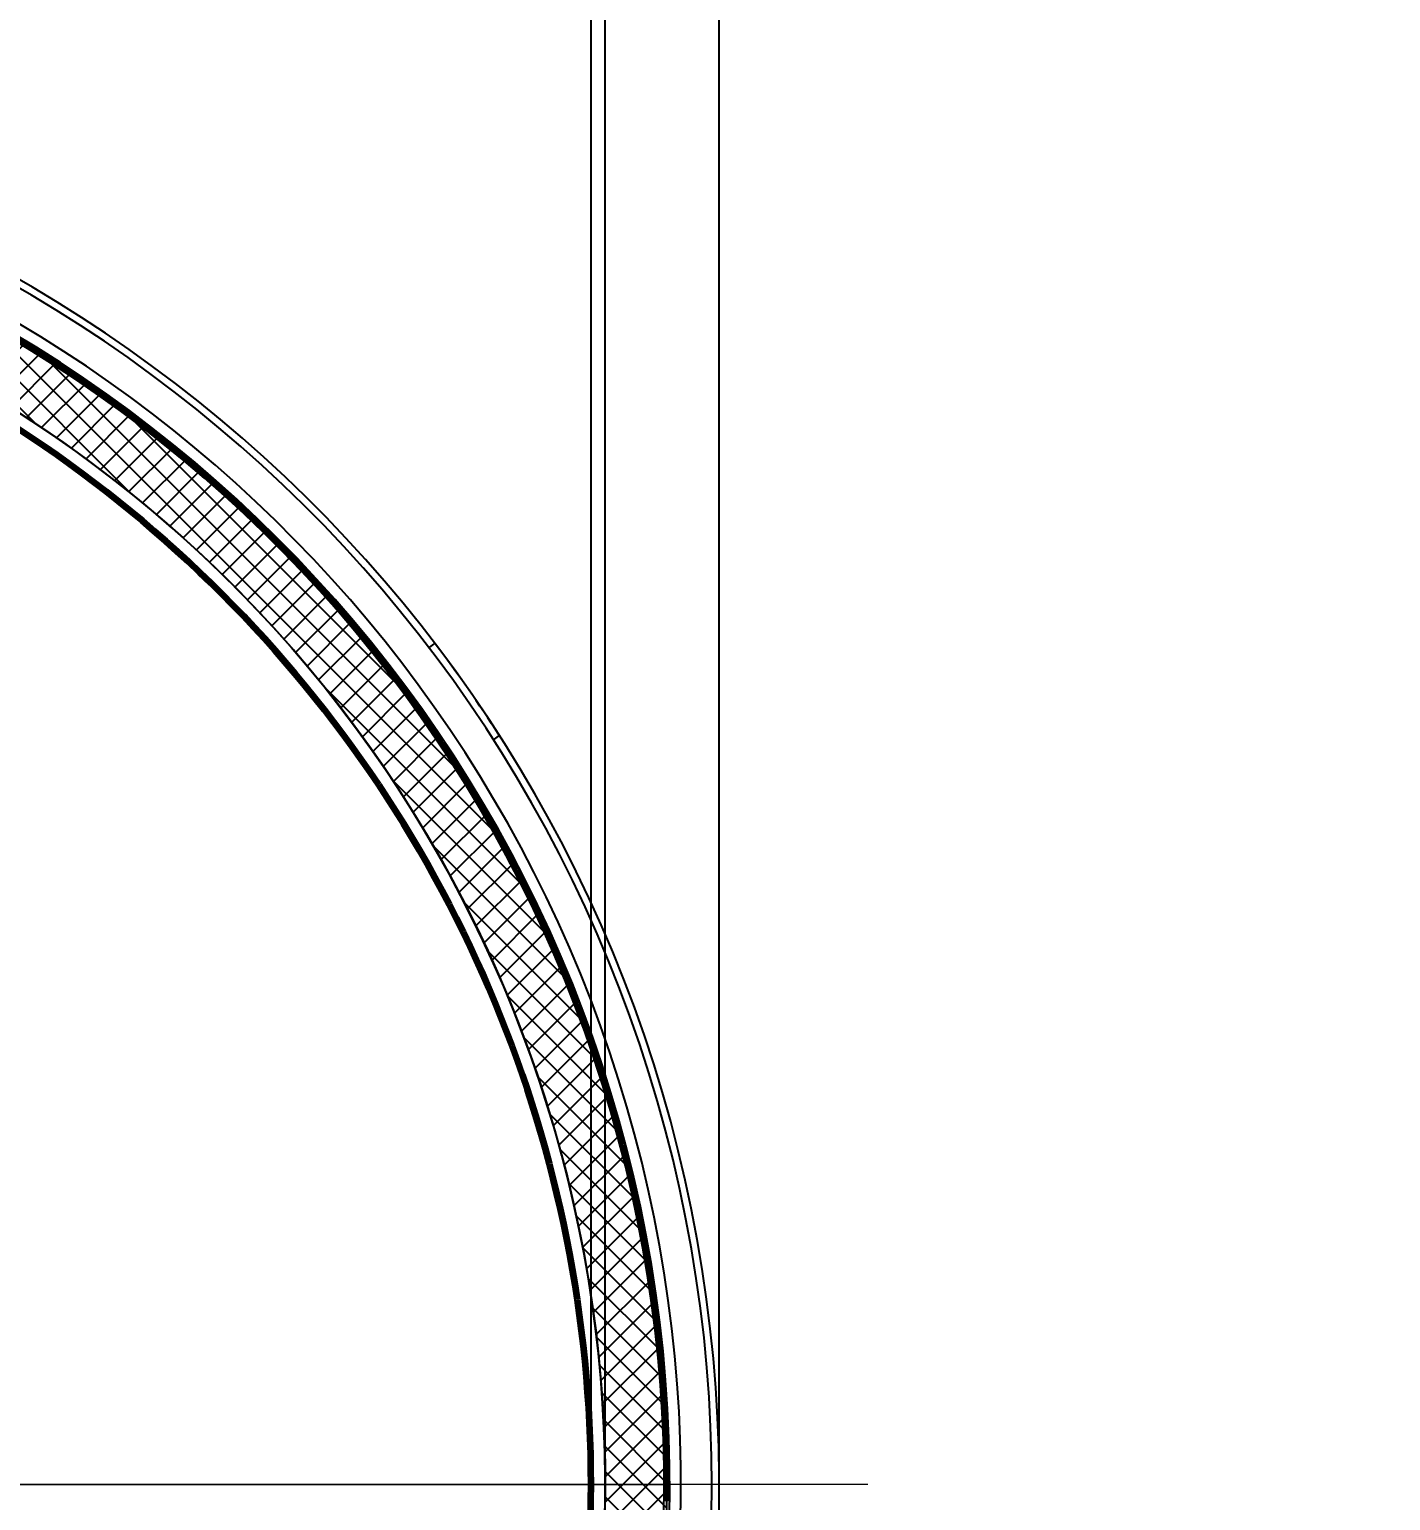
# Model space of a CAD drawing. Header units: millimetres. Extents: x 18626 to 19158, y -7082 to -6706.
# Drawn here: x 18779 to 18827.5, y -6842.8 to -6790.3 of the extents above; entities that cross this region are included whole.
import ezdxf
from ezdxf.lldxf.tags import DXFTag

# ---------------------------------------------------------------- set-up
doc = ezdxf.new("R2010")
doc.units = ezdxf.units.MM
doc.header["$LTSCALE"] = 10
doc.layers.get('Defpoints').update_dxf_attribs({"lineweight": 13})
for name, color, linetype, lineweight in [('DIM（标注）', 3, 'Continuous', 15), ('LAYOUT.drawing', 125, 'Continuous', 100), ('OUTLINE.drawing', 180, 'Continuous', 100)]:
    doc.layers.add(name, color=color, linetype=linetype, lineweight=lineweight)
doc.styles.get("Standard").update_dxf_attribs({"font": 'arial.ttf', "height": 5})
tags = doc.linetypes.add('CENTER2', pattern=[1.125, 0.75, -0.125, 0.125, -0.125]).pattern_tags.tags
tags[10:11] = [DXFTag(74, 4), DXFTag(75, 0), DXFTag(340, '0'), DXFTag(46, 1.0), DXFTag(50, 0.0), DXFTag(44, 0.0), DXFTag(45, 0.0)]
tags[8:9] = [DXFTag(74, 4), DXFTag(75, 0), DXFTag(340, '0'), DXFTag(46, 1.0), DXFTag(50, 0.0), DXFTag(44, 0.0), DXFTag(45, 0.0)]
tags[6:7] = [DXFTag(74, 4), DXFTag(75, 0), DXFTag(340, '0'), DXFTag(46, 1.0), DXFTag(50, 0.0), DXFTag(44, 0.0), DXFTag(45, 0.0)]
tags[4:5] = [DXFTag(74, 4), DXFTag(75, 0), DXFTag(340, '0'), DXFTag(46, 1.0), DXFTag(50, 0.0), DXFTag(44, 0.0), DXFTag(45, 0.0)]
doc.dimstyles.new('STANDARD$0', dxfattribs={"dimtxt": 1, "dimasz": 5, "dimexe": 1, "dimexo": 0.1, "dimgap": 0.5, "dimtad": 0, "dimzin": 1, "dimdsep": 46, "dimtxsty": 'Standard', "dimcen": 0.09, "dimclrd": 256, "dimclre": 256, "dimclrt": 256, "dimadec": 0, "dimazin": 2, "dimtfac": 1, "dimtmove": 0, "dimatfit": 3, "dimfxl": 1, "dimtolj": 1, "dimarcsym": 0})

# ---------------------------------------------------------------- blocks, each defined once
blk = doc.blocks.new('*D28')
at = {"layer": 'Defpoints', "linetype": 'ByBlock', "transparency": 16777216}
for p in [(18709.257, -6842.184), (18799.017, -6842.184)]:
    blk.add_point(p, dxfattribs=at)
at = {"layer": 'DIM（标注）', "linetype": 'ByBlock', "lineweight": -2, "transparency": 16777216}
for p, q in [((18709.257, -6842.084), (18709.257, -6780.629)), ((18799.017, -6842.084), (18799.017, -6780.629)), ((18714.257, -6781.629), (18736.942, -6781.629)), ((18771.332, -6781.629), (18794.017, -6781.629))]:
    blk.add_line(p, q, dxfattribs=at)
at = {"layer": 'DIM（标注）', "linetype": 'ByBlock', "transparency": 16777216}
for points in [[(18709.257, -6781.629), (18714.257, -6782.463), (18714.257, -6780.796)], [(18799.017, -6781.629), (18794.017, -6782.463), (18794.017, -6780.796)]]:
    blk.add_solid(points, dxfattribs=at)
at = {"layer": 'DIM（标注）', "linetype": 'ByBlock', "transparency": 16777216, "insert": (18754.137, -6781.629), "char_height": 5, "attachment_point": 5}
blk.add_mtext('\\A1;89.76(A.A)', dxfattribs=at)
blk = doc.blocks.new('*D31')
at = {"layer": 'Defpoints', "linetype": 'ByBlock', "transparency": 16777216}
for p in [(18704.697, -6842.184), (18803.577, -6842.184)]:
    blk.add_point(p, dxfattribs=at)
at = {"layer": 'DIM（标注）', "linetype": 'ByBlock', "lineweight": -2, "transparency": 16777216}
for p, q in [((18704.697, -6842.084), (18704.697, -6753.851)), ((18803.577, -6842.084), (18803.577, -6753.851)), ((18709.697, -6754.851), (18738.125, -6754.851)), ((18770.148, -6754.851), (18798.577, -6754.851))]:
    blk.add_line(p, q, dxfattribs=at)
at = {"layer": 'DIM（标注）', "linetype": 'ByBlock', "transparency": 16777216}
for points in [[(18704.697, -6754.851), (18709.697, -6755.684), (18709.697, -6754.018)], [(18803.577, -6754.851), (18798.577, -6755.684), (18798.577, -6754.018)]]:
    blk.add_solid(points, dxfattribs=at)
at = {"layer": 'DIM（标注）', "linetype": 'ByBlock', "transparency": 16777216, "insert": (18754.137, -6754.851), "char_height": 5, "attachment_point": 5}
blk.add_mtext('\\A1;98.88%%p0.2', dxfattribs=at)
blk = doc.blocks.new('cogag')
at = {"layer": 'DIM（标注）', "color": 1}
blk.add_line((16473.428, -7007.963), (16568.588, -7007.963), dxfattribs=at)
at = {"layer": 'LAYOUT.drawing', "color": 125, "linetype": 'Continuous', "lineweight": 100}
for p, q in [((16545.968, -6967.456), (16545.469, -6967.153)), ((16545.968, -6967.456), (16545.469, -6967.153)), ((16546.463, -6967.765), (16545.968, -6967.456)), ((16546.463, -6967.765), (16545.968, -6967.456)), ((16546.955, -6968.081), (16546.463, -6967.765)), ((16546.955, -6968.081), (16546.463, -6967.765)), ((16547.442, -6968.402), (16546.955, -6968.081)), ((16547.442, -6968.402), (16546.955, -6968.081)), ((16547.926, -6968.729), (16547.442, -6968.402)), ((16547.926, -6968.729), (16547.442, -6968.402)), ((16548.405, -6969.063), (16547.926, -6968.729)), ((16548.405, -6969.063), (16547.926, -6968.729)), ((16548.88, -6969.402), (16548.405, -6969.063)), ((16548.88, -6969.402), (16548.405, -6969.063)), ((16549.351, -6969.747), (16548.88, -6969.402)), ((16549.351, -6969.747), (16548.88, -6969.402)), ((16549.818, -6970.097), (16549.351, -6969.747)), ((16549.818, -6970.097), (16549.351, -6969.747)), ((16550.281, -6970.454), (16549.818, -6970.097)), ((16550.281, -6970.454), (16549.818, -6970.097)), ((16550.739, -6970.816), (16550.281, -6970.454)), ((16550.739, -6970.816), (16550.281, -6970.454)), ((16551.192, -6971.184), (16550.739, -6970.816)), ((16551.192, -6971.184), (16550.739, -6970.816)), ((16551.642, -6971.557), (16551.192, -6971.184)), ((16551.642, -6971.557), (16551.192, -6971.184)), ((16552.086, -6971.935), (16551.642, -6971.557)), ((16552.086, -6971.935), (16551.642, -6971.557)), ((16552.526, -6972.32), (16552.086, -6971.935)), ((16552.526, -6972.32), (16552.086, -6971.935)), ((16552.961, -6972.709), (16552.526, -6972.32)), ((16552.961, -6972.709), (16552.526, -6972.32)), ((16553.391, -6973.104), (16552.961, -6972.709)), ((16553.391, -6973.104), (16552.961, -6972.709)), ((16553.816, -6973.504), (16553.391, -6973.104)), ((16553.816, -6973.504), (16553.391, -6973.104)), ((16554.237, -6973.909), (16553.816, -6973.504)), ((16554.237, -6973.909), (16553.816, -6973.504)), ((16554.652, -6974.319), (16554.237, -6973.909)), ((16554.652, -6974.319), (16554.237, -6973.909)), ((16555.062, -6974.735), (16554.652, -6974.319)), ((16555.062, -6974.735), (16554.652, -6974.319)), ((16555.468, -6975.155), (16555.062, -6974.735)), ((16555.468, -6975.155), (16555.062, -6974.735)), ((16555.868, -6975.58), (16555.468, -6975.155)), ((16555.868, -6975.58), (16555.468, -6975.155)), ((16556.262, -6976.011), (16555.868, -6975.58)), ((16556.262, -6976.011), (16555.868, -6975.58)), ((16556.652, -6976.446), (16556.262, -6976.011)), ((16556.652, -6976.446), (16556.262, -6976.011)), ((16557.036, -6976.885), (16556.652, -6976.446)), ((16557.036, -6976.885), (16556.652, -6976.446)), ((16557.415, -6977.33), (16557.036, -6976.885)), ((16557.415, -6977.33), (16557.036, -6976.885)), ((16557.788, -6977.779), (16557.415, -6977.33)), ((16557.788, -6977.779), (16557.415, -6977.33)), ((16558.155, -6978.233), (16557.788, -6977.779)), ((16558.155, -6978.233), (16557.788, -6977.779)), ((16558.518, -6978.691), (16558.155, -6978.233)), ((16558.518, -6978.691), (16558.155, -6978.233)), ((16558.874, -6979.153), (16558.518, -6978.691)), ((16558.874, -6979.153), (16558.518, -6978.691)), ((16559.225, -6979.62), (16558.874, -6979.153)), ((16559.225, -6979.62), (16558.874, -6979.153)), ((16559.57, -6980.091), (16559.225, -6979.62)), ((16559.57, -6980.091), (16559.225, -6979.62)), ((16559.909, -6980.566), (16559.57, -6980.091)), ((16559.909, -6980.566), (16559.57, -6980.091)), ((16560.242, -6981.046), (16559.909, -6980.566)), ((16560.242, -6981.046), (16559.909, -6980.566)), ((16560.569, -6981.529), (16560.242, -6981.046)), ((16560.569, -6981.529), (16560.242, -6981.046)), ((16560.891, -6982.017), (16560.569, -6981.529)), ((16560.891, -6982.017), (16560.569, -6981.529)), ((16561.206, -6982.508), (16560.891, -6982.017)), ((16561.206, -6982.508), (16560.891, -6982.017)), ((16561.515, -6983.003), (16561.206, -6982.508)), ((16561.515, -6983.003), (16561.206, -6982.508)), ((16561.819, -6983.502), (16561.515, -6983.003)), ((16561.819, -6983.502), (16561.515, -6983.003)), ((16562.116, -6984.005), (16561.819, -6983.502)), ((16562.116, -6984.005), (16561.819, -6983.502)), ((16562.407, -6984.511), (16562.116, -6984.005)), ((16562.407, -6984.511), (16562.116, -6984.005)), ((16562.691, -6985.021), (16562.407, -6984.511)), ((16562.691, -6985.021), (16562.407, -6984.511)), ((16562.97, -6985.534), (16562.691, -6985.021)), ((16562.97, -6985.534), (16562.691, -6985.021)), ((16563.242, -6986.051), (16562.97, -6985.534)), ((16563.242, -6986.051), (16562.97, -6985.534)), ((16563.508, -6986.571), (16563.242, -6986.051)), ((16563.508, -6986.571), (16563.242, -6986.051)), ((16563.767, -6987.094), (16563.508, -6986.571)), ((16563.767, -6987.094), (16563.508, -6986.571)), ((16564.02, -6987.62), (16563.767, -6987.094)), ((16564.02, -6987.62), (16563.767, -6987.094)), ((16564.266, -6988.15), (16564.02, -6987.62)), ((16564.266, -6988.15), (16564.02, -6987.62)), ((16564.506, -6988.682), (16564.266, -6988.15)), ((16564.506, -6988.682), (16564.266, -6988.15)), ((16564.739, -6989.217), (16564.506, -6988.682)), ((16564.739, -6989.217), (16564.506, -6988.682)), ((16564.966, -6989.755), (16564.739, -6989.217)), ((16564.966, -6989.755), (16564.739, -6989.217)), ((16565.186, -6990.296), (16564.966, -6989.755)), ((16565.186, -6990.296), (16564.966, -6989.755)), ((16565.4, -6990.84), (16565.186, -6990.296)), ((16565.4, -6990.84), (16565.186, -6990.296)), ((16565.607, -6991.386), (16565.4, -6990.84)), ((16565.607, -6991.386), (16565.4, -6990.84)), ((16565.807, -6991.934), (16565.607, -6991.386)), ((16565.807, -6991.934), (16565.607, -6991.386)), ((16566, -6992.485), (16565.807, -6991.934)), ((16566, -6992.485), (16565.807, -6991.934)), ((16566.187, -6993.038), (16566, -6992.485)), ((16566.187, -6993.038), (16566, -6992.485)), ((16566.366, -6993.594), (16566.187, -6993.038)), ((16566.366, -6993.594), (16566.187, -6993.038)), ((16566.539, -6994.152), (16566.366, -6993.594)), ((16566.539, -6994.152), (16566.366, -6993.594)), ((16566.705, -6994.711), (16566.539, -6994.152)), ((16566.705, -6994.711), (16566.539, -6994.152)), ((16566.864, -6995.273), (16566.705, -6994.711)), ((16566.864, -6995.273), (16566.705, -6994.711)), ((16567.017, -6995.837), (16566.864, -6995.273)), ((16567.017, -6995.837), (16566.864, -6995.273)), ((16567.162, -6996.402), (16567.017, -6995.837)), ((16567.162, -6996.402), (16567.017, -6995.837)), ((16567.3, -6996.97), (16567.162, -6996.402)), ((16567.3, -6996.97), (16567.162, -6996.402)), ((16567.432, -6997.539), (16567.3, -6996.97)), ((16567.432, -6997.539), (16567.3, -6996.97)), ((16567.556, -6998.109), (16567.432, -6997.539)), ((16567.556, -6998.109), (16567.432, -6997.539)), ((16567.674, -6998.681), (16567.556, -6998.109)), ((16567.674, -6998.681), (16567.556, -6998.109)), ((16567.784, -6999.254), (16567.674, -6998.681)), ((16567.784, -6999.254), (16567.674, -6998.681)), ((16567.888, -6999.829), (16567.784, -6999.254)), ((16567.888, -6999.829), (16567.784, -6999.254)), ((16567.984, -7000.405), (16567.888, -6999.829)), ((16567.984, -7000.405), (16567.888, -6999.829)), ((16568.073, -7000.982), (16567.984, -7000.405)), ((16568.073, -7000.982), (16567.984, -7000.405)), ((16568.155, -7001.56), (16568.073, -7000.982)), ((16568.155, -7001.56), (16568.073, -7000.982)), ((16568.23, -7002.139), (16568.155, -7001.56)), ((16568.23, -7002.139), (16568.155, -7001.56)), ((16568.298, -7002.719), (16568.23, -7002.139)), ((16568.298, -7002.719), (16568.23, -7002.139)), ((16568.359, -7003.3), (16568.298, -7002.719)), ((16568.359, -7003.3), (16568.298, -7002.719)), ((16568.413, -7003.881), (16568.359, -7003.3)), ((16568.413, -7003.881), (16568.359, -7003.3)), ((16568.459, -7004.463), (16568.413, -7003.881)), ((16568.459, -7004.463), (16568.413, -7003.881)), ((16568.498, -7005.046), (16568.459, -7004.463)), ((16568.498, -7005.046), (16568.459, -7004.463)), ((16568.531, -7005.629), (16568.498, -7005.046)), ((16568.531, -7005.629), (16568.498, -7005.046)), ((16568.556, -7006.212), (16568.531, -7005.629)), ((16568.556, -7006.212), (16568.531, -7005.629)), ((16568.574, -7006.796), (16568.556, -7006.212)), ((16568.574, -7006.796), (16568.556, -7006.212)), ((16568.584, -7007.38), (16568.574, -7006.796)), ((16568.584, -7007.38), (16568.574, -7006.796)), ((16568.588, -7007.963), (16568.584, -7007.38)), ((16568.588, -7007.963), (16568.584, -7007.38)), ((16568.584, -7008.547), (16568.588, -7007.963)), ((16568.584, -7008.547), (16568.588, -7007.963))]:
    blk.add_line(p, q, dxfattribs=at)
at = {"layer": 'OUTLINE.drawing', "color": 180, "linetype": 'Continuous', "lineweight": 100}
for p, q in [((16545.942, -6970.647), (16545.482, -6970.344)), ((16546.398, -6970.956), (16545.942, -6970.647)), ((16546.85, -6971.27), (16546.398, -6970.956)), ((16547.299, -6971.59), (16546.85, -6971.27)), ((16547.743, -6971.915), (16547.299, -6971.59)), ((16548.183, -6972.246), (16547.743, -6971.915)), ((16548.62, -6972.582), (16548.183, -6972.246)), ((16549.052, -6972.924), (16548.62, -6972.582)), ((16549.48, -6973.271), (16549.052, -6972.924)), ((16549.903, -6973.623), (16549.48, -6973.271)), ((16550.322, -6973.98), (16549.903, -6973.623)), ((16550.737, -6974.342), (16550.322, -6973.98)), ((16551.148, -6974.71), (16550.737, -6974.342)), ((16551.553, -6975.082), (16551.148, -6974.71)), ((16551.955, -6975.459), (16551.553, -6975.082)), ((16552.351, -6975.841), (16551.955, -6975.459)), ((16552.743, -6976.228), (16552.351, -6975.841)), ((16553.13, -6976.62), (16552.743, -6976.228)), ((16553.512, -6977.017), (16553.13, -6976.62)), ((16553.89, -6977.418), (16553.512, -6977.017)), ((16554.262, -6977.824), (16553.89, -6977.418)), ((16554.629, -6978.234), (16554.262, -6977.824)), ((16554.992, -6978.649), (16554.629, -6978.234)), ((16555.349, -6979.068), (16554.992, -6978.649)), ((16555.701, -6979.492), (16555.349, -6979.068)), ((16556.048, -6979.92), (16555.701, -6979.492)), ((16556.389, -6980.352), (16556.048, -6979.92)), ((16556.725, -6980.788), (16556.389, -6980.352)), ((16557.056, -6981.228), (16556.725, -6980.788)), ((16557.381, -6981.673), (16557.056, -6981.228)), ((16557.701, -6982.121), (16557.381, -6981.673)), ((16558.016, -6982.573), (16557.701, -6982.121)), ((16558.324, -6983.029), (16558.016, -6982.573)), ((16558.628, -6983.489), (16558.324, -6983.029)), ((16558.925, -6983.953), (16558.628, -6983.489)), ((16559.217, -6984.42), (16558.925, -6983.953)), ((16559.503, -6984.89), (16559.217, -6984.42)), ((16559.783, -6985.365), (16559.503, -6984.89)), ((16560.058, -6985.842), (16559.783, -6985.365)), ((16560.326, -6986.323), (16560.058, -6985.842)), ((16560.589, -6986.807), (16560.326, -6986.323)), ((16560.845, -6987.294), (16560.589, -6986.807)), ((16561.096, -6987.785), (16560.845, -6987.294)), ((16561.341, -6988.278), (16561.096, -6987.785)), ((16561.579, -6988.775), (16561.341, -6988.278)), ((16561.811, -6989.274), (16561.579, -6988.775)), ((16562.038, -6989.776), (16561.811, -6989.274)), ((16562.258, -6990.281), (16562.038, -6989.776)), ((16562.472, -6990.789), (16562.258, -6990.281)), ((16562.679, -6991.299), (16562.472, -6990.789)), ((16562.881, -6991.811), (16562.679, -6991.299)), ((16563.076, -6992.326), (16562.881, -6991.811)), ((16563.265, -6992.844), (16563.076, -6992.326)), ((16563.447, -6993.363), (16563.265, -6992.844)), ((16563.623, -6993.885), (16563.447, -6993.363)), ((16563.792, -6994.409), (16563.623, -6993.885)), ((16563.955, -6994.935), (16563.792, -6994.409)), ((16564.112, -6995.463), (16563.955, -6994.935)), ((16564.262, -6995.993), (16564.112, -6995.463)), ((16564.406, -6996.525), (16564.262, -6995.993)), ((16564.543, -6997.058), (16564.406, -6996.525)), ((16564.674, -6997.594), (16564.543, -6997.058)), ((16564.798, -6998.13), (16564.674, -6997.594)), ((16564.915, -6998.668), (16564.798, -6998.13)), ((16565.026, -6999.208), (16564.915, -6998.668)), ((16565.13, -6999.749), (16565.026, -6999.208)), ((16565.227, -7000.291), (16565.13, -6999.749)), ((16565.318, -7000.834), (16565.227, -7000.291)), ((16565.402, -7001.378), (16565.318, -7000.834)), ((16565.48, -7001.923), (16565.402, -7001.378)), ((16565.55, -7002.47), (16565.48, -7001.923)), ((16565.615, -7003.017), (16565.55, -7002.47)), ((16565.672, -7003.564), (16565.615, -7003.017)), ((16565.723, -7004.113), (16565.672, -7003.564)), ((16565.766, -7004.662), (16565.723, -7004.113)), ((16565.804, -7005.211), (16565.766, -7004.662)), ((16565.834, -7005.761), (16565.804, -7005.211)), ((16565.858, -7006.312), (16565.834, -7005.761)), ((16565.874, -7006.862), (16565.858, -7006.312)), ((16565.885, -7007.413), (16565.874, -7006.862)), ((16565.888, -7007.963), (16565.885, -7007.413)), ((16565.885, -7008.514), (16565.888, -7007.963)), ((16565.874, -7009.065), (16565.885, -7008.514))]:
    blk.add_line(p, q, dxfattribs=at)
blk = doc.blocks.new('*D38')
at = {"layer": 'Defpoints', "linetype": 'ByBlock', "transparency": 16777216}
for p in [(18799.517, -6842.184), (18803.577, -6842.184)]:
    blk.add_point(p, dxfattribs=at)
at = {"layer": 'DIM（标注）', "linetype": 'ByBlock', "lineweight": -2, "transparency": 16777216}
for p, q in [((18799.517, -6842.084), (18799.517, -6769.194)), ((18803.577, -6842.084), (18803.577, -6769.194)), ((18794.517, -6770.194), (18789.517, -6770.194)), ((18799.517, -6770.194), (18803.577, -6770.194)), ((18813.577, -6770.194), (18808.577, -6770.194)), ((18799.517, -6842.184), (18799.517, -6842.184))]:
    blk.add_line(p, q, dxfattribs=at)
at = {"layer": 'DIM（标注）', "linetype": 'ByBlock', "transparency": 16777216}
for points in [[(18799.517, -6770.194), (18794.517, -6771.027), (18794.517, -6769.361)], [(18803.577, -6770.194), (18808.577, -6771.027), (18808.577, -6769.361)]]:
    blk.add_solid(points, dxfattribs=at)
at = {"layer": 'DIM（标注）', "linetype": 'ByBlock', "transparency": 16777216, "insert": (18820.874, -6770.194), "char_height": 5, "attachment_point": 5}
blk.add_mtext('\\A1;4.06', dxfattribs=at)
blk = doc.blocks.new('*D39')
at = {"layer": 'Defpoints', "linetype": 'ByBlock', "transparency": 16777216}
for p in [(18708.757, -6842.184), (18799.517, -6842.184)]:
    blk.add_point(p, dxfattribs=at)
at = {"layer": 'DIM（标注）', "linetype": 'ByBlock', "lineweight": -2, "transparency": 16777216}
for p, q in [((18708.757, -6842.084), (18708.757, -6769.194)), ((18799.517, -6842.084), (18799.517, -6769.194)), ((18713.757, -6770.194), (18730.17, -6770.194)), ((18778.104, -6770.194), (18794.517, -6770.194))]:
    blk.add_line(p, q, dxfattribs=at)
at = {"layer": 'DIM（标注）', "linetype": 'ByBlock', "transparency": 16777216}
for points in [[(18708.757, -6770.194), (18713.757, -6771.027), (18713.757, -6769.361)], [(18799.517, -6770.194), (18794.517, -6771.027), (18794.517, -6769.361)]]:
    blk.add_solid(points, dxfattribs=at)
at = {"layer": 'DIM（标注）', "linetype": 'ByBlock', "transparency": 16777216, "insert": (18754.137, -6770.194), "char_height": 5, "attachment_point": 5}
blk.add_mtext('\\A1;90.76%%p0.2(V.A)', dxfattribs=at)
blk = doc.blocks.new('*D43')
at = {"layer": 'Defpoints', "linetype": 'ByBlock', "transparency": 16777216}
for p in [(18799.017, -6842.184), (18803.577, -6842.184)]:
    blk.add_point(p, dxfattribs=at)
at = {"layer": 'DIM（标注）', "linetype": 'ByBlock', "lineweight": -2, "transparency": 16777216}
for p, q in [((18799.017, -6842.084), (18799.017, -6780.629)), ((18803.577, -6842.084), (18803.577, -6780.629)), ((18794.017, -6781.629), (18789.017, -6781.629)), ((18799.017, -6781.629), (18803.577, -6781.629)), ((18813.577, -6781.629), (18808.577, -6781.629)), ((18799.017, -6842.184), (18799.017, -6842.184))]:
    blk.add_line(p, q, dxfattribs=at)
at = {"layer": 'DIM（标注）', "linetype": 'ByBlock', "transparency": 16777216}
for points in [[(18799.017, -6781.629), (18794.017, -6782.463), (18794.017, -6780.796)], [(18803.577, -6781.629), (18808.577, -6782.463), (18808.577, -6780.796)]]:
    blk.add_solid(points, dxfattribs=at)
at = {"layer": 'DIM（标注）', "linetype": 'ByBlock', "transparency": 16777216, "insert": (18820.874, -6781.629), "char_height": 5, "attachment_point": 5}
blk.add_mtext('\\A1;4.56', dxfattribs=at)
blk = doc.blocks.new('SAGAGH')
at = {"layer": 'LAYOUT.drawing', "color": 125, "linetype": 'Continuous', "lineweight": 100}
for p, q in [((16226.023, -6862.952), (16225.524, -6862.649)), ((16226.023, -6862.952), (16225.524, -6862.649)), ((16226.518, -6863.261), (16226.023, -6862.952)), ((16226.518, -6863.261), (16226.023, -6862.952)), ((16227.009, -6863.577), (16226.518, -6863.261)), ((16227.009, -6863.577), (16226.518, -6863.261)), ((16227.497, -6863.898), (16227.009, -6863.577)), ((16227.497, -6863.898), (16227.009, -6863.577)), ((16227.98, -6864.225), (16227.497, -6863.898)), ((16227.98, -6864.225), (16227.497, -6863.898)), ((16228.46, -6864.559), (16227.98, -6864.225)), ((16228.46, -6864.559), (16227.98, -6864.225)), ((16228.935, -6864.898), (16228.46, -6864.559)), ((16228.935, -6864.898), (16228.46, -6864.559)), ((16229.406, -6865.243), (16228.935, -6864.898)), ((16229.406, -6865.243), (16228.935, -6864.898)), ((16229.873, -6865.593), (16229.406, -6865.243)), ((16229.873, -6865.593), (16229.406, -6865.243)), ((16230.335, -6865.95), (16229.873, -6865.593)), ((16230.335, -6865.95), (16229.873, -6865.593)), ((16230.793, -6866.312), (16230.335, -6865.95)), ((16230.793, -6866.312), (16230.335, -6865.95)), ((16231.247, -6866.679), (16230.793, -6866.312)), ((16231.247, -6866.679), (16230.793, -6866.312)), ((16231.696, -6867.053), (16231.247, -6866.679)), ((16231.696, -6867.053), (16231.247, -6866.679)), ((16232.141, -6867.431), (16231.696, -6867.053)), ((16232.141, -6867.431), (16231.696, -6867.053)), ((16232.58, -6867.815), (16232.141, -6867.431)), ((16232.58, -6867.815), (16232.141, -6867.431)), ((16233.015, -6868.205), (16232.58, -6867.815)), ((16233.015, -6868.205), (16232.58, -6867.815)), ((16233.446, -6868.6), (16233.015, -6868.205)), ((16233.446, -6868.6), (16233.015, -6868.205)), ((16233.871, -6869), (16233.446, -6868.6)), ((16233.871, -6869), (16233.446, -6868.6)), ((16234.291, -6869.405), (16233.871, -6869)), ((16234.291, -6869.405), (16233.871, -6869)), ((16234.707, -6869.815), (16234.291, -6869.405)), ((16234.707, -6869.815), (16234.291, -6869.405)), ((16235.117, -6870.23), (16234.707, -6869.815)), ((16235.117, -6870.23), (16234.707, -6869.815)), ((16235.522, -6870.651), (16235.117, -6870.23)), ((16235.522, -6870.651), (16235.117, -6870.23)), ((16235.922, -6871.076), (16235.522, -6870.651)), ((16235.922, -6871.076), (16235.522, -6870.651)), ((16236.317, -6871.506), (16235.922, -6871.076)), ((16236.317, -6871.506), (16235.922, -6871.076)), ((16236.707, -6871.941), (16236.317, -6871.506)), ((16236.707, -6871.941), (16236.317, -6871.506)), ((16237.091, -6872.381), (16236.707, -6871.941)), ((16237.091, -6872.381), (16236.707, -6871.941)), ((16237.469, -6872.826), (16237.091, -6872.381)), ((16237.469, -6872.826), (16237.091, -6872.381)), ((16237.842, -6873.275), (16237.469, -6872.826)), ((16237.842, -6873.275), (16237.469, -6872.826)), ((16238.21, -6873.728), (16237.842, -6873.275)), ((16238.21, -6873.728), (16237.842, -6873.275)), ((16238.572, -6874.187), (16238.21, -6873.728)), ((16238.572, -6874.187), (16238.21, -6873.728)), ((16238.929, -6874.649), (16238.572, -6874.187)), ((16238.929, -6874.649), (16238.572, -6874.187)), ((16239.279, -6875.116), (16238.929, -6874.649)), ((16239.279, -6875.116), (16238.929, -6874.649)), ((16239.624, -6875.587), (16239.279, -6875.116)), ((16239.624, -6875.587), (16239.279, -6875.116)), ((16239.963, -6876.062), (16239.624, -6875.587)), ((16239.963, -6876.062), (16239.624, -6875.587)), ((16240.297, -6876.542), (16239.963, -6876.062)), ((16240.297, -6876.542), (16239.963, -6876.062)), ((16240.624, -6877.025), (16240.297, -6876.542)), ((16240.624, -6877.025), (16240.297, -6876.542)), ((16240.945, -6877.513), (16240.624, -6877.025)), ((16240.945, -6877.513), (16240.624, -6877.025)), ((16241.261, -6878.004), (16240.945, -6877.513)), ((16241.261, -6878.004), (16240.945, -6877.513)), ((16241.57, -6878.499), (16241.261, -6878.004)), ((16241.57, -6878.499), (16241.261, -6878.004)), ((16241.873, -6878.998), (16241.57, -6878.499)), ((16241.873, -6878.998), (16241.57, -6878.499)), ((16242.17, -6879.501), (16241.873, -6878.998)), ((16242.17, -6879.501), (16241.873, -6878.998)), ((16242.461, -6880.007), (16242.17, -6879.501)), ((16242.461, -6880.007), (16242.17, -6879.501)), ((16242.746, -6880.517), (16242.461, -6880.007)), ((16242.746, -6880.517), (16242.461, -6880.007)), ((16243.024, -6881.03), (16242.746, -6880.517)), ((16243.024, -6881.03), (16242.746, -6880.517)), ((16243.297, -6881.547), (16243.024, -6881.03)), ((16243.297, -6881.547), (16243.024, -6881.03)), ((16243.562, -6882.067), (16243.297, -6881.547)), ((16243.562, -6882.067), (16243.297, -6881.547)), ((16243.822, -6882.59), (16243.562, -6882.067)), ((16243.822, -6882.59), (16243.562, -6882.067)), ((16244.074, -6883.116), (16243.822, -6882.59)), ((16244.074, -6883.116), (16243.822, -6882.59)), ((16244.321, -6883.646), (16244.074, -6883.116)), ((16244.321, -6883.646), (16244.074, -6883.116)), ((16244.561, -6884.178), (16244.321, -6883.646)), ((16244.561, -6884.178), (16244.321, -6883.646)), ((16244.794, -6884.713), (16244.561, -6884.178)), ((16244.794, -6884.713), (16244.561, -6884.178)), ((16245.021, -6885.251), (16244.794, -6884.713)), ((16245.021, -6885.251), (16244.794, -6884.713)), ((16245.241, -6885.792), (16245.021, -6885.251)), ((16245.241, -6885.792), (16245.021, -6885.251)), ((16245.454, -6886.335), (16245.241, -6885.792)), ((16245.454, -6886.335), (16245.241, -6885.792)), ((16245.661, -6886.881), (16245.454, -6886.335)), ((16245.661, -6886.881), (16245.454, -6886.335)), ((16245.861, -6887.43), (16245.661, -6886.881)), ((16245.861, -6887.43), (16245.661, -6886.881)), ((16246.055, -6887.981), (16245.861, -6887.43)), ((16246.055, -6887.981), (16245.861, -6887.43)), ((16246.241, -6888.534), (16246.055, -6887.981)), ((16246.241, -6888.534), (16246.055, -6887.981)), ((16246.421, -6889.09), (16246.241, -6888.534)), ((16246.421, -6889.09), (16246.241, -6888.534)), ((16246.594, -6889.647), (16246.421, -6889.09)), ((16246.594, -6889.647), (16246.421, -6889.09)), ((16246.76, -6890.207), (16246.594, -6889.647)), ((16246.76, -6890.207), (16246.594, -6889.647)), ((16246.919, -6890.769), (16246.76, -6890.207)), ((16246.919, -6890.769), (16246.76, -6890.207)), ((16247.071, -6891.333), (16246.919, -6890.769)), ((16247.071, -6891.333), (16246.919, -6890.769)), ((16247.217, -6891.898), (16247.071, -6891.333)), ((16247.217, -6891.898), (16247.071, -6891.333)), ((16247.355, -6892.465), (16247.217, -6891.898)), ((16247.355, -6892.465), (16247.217, -6891.898)), ((16247.487, -6893.034), (16247.355, -6892.465)), ((16247.487, -6893.034), (16247.355, -6892.465)), ((16247.611, -6893.605), (16247.487, -6893.034)), ((16247.611, -6893.605), (16247.487, -6893.034)), ((16247.728, -6894.177), (16247.611, -6893.605)), ((16247.728, -6894.177), (16247.611, -6893.605)), ((16247.839, -6894.75), (16247.728, -6894.177)), ((16247.839, -6894.75), (16247.728, -6894.177)), ((16247.942, -6895.325), (16247.839, -6894.75)), ((16247.942, -6895.325), (16247.839, -6894.75)), ((16248.038, -6895.901), (16247.942, -6895.325)), ((16248.038, -6895.901), (16247.942, -6895.325)), ((16248.128, -6896.478), (16248.038, -6895.901)), ((16248.128, -6896.478), (16248.038, -6895.901)), ((16248.21, -6897.056), (16248.128, -6896.478)), ((16248.21, -6897.056), (16248.128, -6896.478)), ((16248.285, -6897.635), (16248.21, -6897.056)), ((16248.285, -6897.635), (16248.21, -6897.056)), ((16248.353, -6898.215), (16248.285, -6897.635)), ((16248.353, -6898.215), (16248.285, -6897.635)), ((16248.414, -6898.796), (16248.353, -6898.215)), ((16248.414, -6898.796), (16248.353, -6898.215)), ((16248.467, -6899.377), (16248.414, -6898.796)), ((16248.467, -6899.377), (16248.414, -6898.796)), ((16248.514, -6899.959), (16248.467, -6899.377)), ((16248.514, -6899.959), (16248.467, -6899.377)), ((16248.553, -6900.542), (16248.514, -6899.959)), ((16248.553, -6900.542), (16248.514, -6899.959)), ((16248.585, -6901.125), (16248.553, -6900.542)), ((16248.585, -6901.125), (16248.553, -6900.542)), ((16248.61, -6901.708), (16248.585, -6901.125)), ((16248.61, -6901.708), (16248.585, -6901.125)), ((16248.628, -6902.292), (16248.61, -6901.708)), ((16248.628, -6902.292), (16248.61, -6901.708)), ((16248.639, -6902.875), (16248.628, -6902.292)), ((16248.639, -6902.875), (16248.628, -6902.292)), ((16248.643, -6903.459), (16248.639, -6902.875)), ((16248.643, -6903.459), (16248.639, -6902.875)), ((16248.639, -6904.043), (16248.643, -6903.459)), ((16248.639, -6904.043), (16248.643, -6903.459))]:
    blk.add_line(p, q, dxfattribs=at)
at = {"layer": 'OUTLINE.drawing', "color": 180, "linetype": 'Continuous', "lineweight": 100}
for p, q in [((16225.997, -6866.143), (16225.537, -6865.84)), ((16226.453, -6866.452), (16225.997, -6866.143)), ((16226.905, -6866.766), (16226.453, -6866.452)), ((16227.353, -6867.086), (16226.905, -6866.766)), ((16227.798, -6867.411), (16227.353, -6867.086)), ((16228.238, -6867.742), (16227.798, -6867.411)), ((16228.674, -6868.078), (16228.238, -6867.742)), ((16229.106, -6868.42), (16228.674, -6868.078)), ((16229.534, -6868.767), (16229.106, -6868.42)), ((16229.958, -6869.119), (16229.534, -6868.767)), ((16230.377, -6869.476), (16229.958, -6869.119)), ((16230.792, -6869.838), (16230.377, -6869.476)), ((16231.202, -6870.205), (16230.792, -6869.838)), ((16231.608, -6870.578), (16231.202, -6870.205)), ((16232.009, -6870.955), (16231.608, -6870.578)), ((16232.406, -6871.337), (16232.009, -6870.955)), ((16232.798, -6871.724), (16232.406, -6871.337)), ((16233.185, -6872.116), (16232.798, -6871.724)), ((16233.567, -6872.513), (16233.185, -6872.116)), ((16233.944, -6872.914), (16233.567, -6872.513)), ((16234.317, -6873.32), (16233.944, -6872.914)), ((16234.684, -6873.73), (16234.317, -6873.32)), ((16235.046, -6874.145), (16234.684, -6873.73)), ((16235.403, -6874.564), (16235.046, -6874.145)), ((16235.755, -6874.988), (16235.403, -6874.564)), ((16236.102, -6875.416), (16235.755, -6874.988)), ((16236.444, -6875.848), (16236.102, -6875.416)), ((16236.78, -6876.284), (16236.444, -6875.848)), ((16237.111, -6876.724), (16236.78, -6876.284)), ((16237.436, -6877.169), (16237.111, -6876.724)), ((16237.756, -6877.617), (16237.436, -6877.169)), ((16238.07, -6878.069), (16237.756, -6877.617)), ((16238.379, -6878.525), (16238.07, -6878.069)), ((16238.682, -6878.985), (16238.379, -6878.525)), ((16238.98, -6879.449), (16238.682, -6878.985)), ((16239.271, -6879.916), (16238.98, -6879.449)), ((16239.557, -6880.386), (16239.271, -6879.916)), ((16239.838, -6880.86), (16239.557, -6880.386)), ((16240.112, -6881.338), (16239.838, -6880.86)), ((16240.381, -6881.819), (16240.112, -6881.338)), ((16240.643, -6882.303), (16240.381, -6881.819)), ((16240.9, -6882.79), (16240.643, -6882.303)), ((16241.151, -6883.281), (16240.9, -6882.79)), ((16241.395, -6883.774), (16241.151, -6883.281)), ((16241.634, -6884.271), (16241.395, -6883.774)), ((16241.866, -6884.77), (16241.634, -6884.271)), ((16242.092, -6885.272), (16241.866, -6884.77)), ((16242.312, -6885.777), (16242.092, -6885.272)), ((16242.526, -6886.284), (16242.312, -6885.777)), ((16242.734, -6886.795), (16242.526, -6886.284)), ((16242.935, -6887.307), (16242.734, -6886.795)), ((16243.13, -6887.822), (16242.935, -6887.307)), ((16243.319, -6888.34), (16243.13, -6887.822)), ((16243.501, -6888.859), (16243.319, -6888.34)), ((16243.677, -6889.381), (16243.501, -6888.859)), ((16243.847, -6889.905), (16243.677, -6889.381)), ((16244.01, -6890.431), (16243.847, -6889.905)), ((16244.167, -6890.959), (16244.01, -6890.431)), ((16244.317, -6891.489), (16244.167, -6890.959)), ((16244.461, -6892.021), (16244.317, -6891.489)), ((16244.598, -6892.554), (16244.461, -6892.021)), ((16244.728, -6893.089), (16244.598, -6892.554)), ((16244.852, -6893.626), (16244.728, -6893.089)), ((16244.97, -6894.164), (16244.852, -6893.626)), ((16245.08, -6894.704), (16244.97, -6894.164)), ((16245.184, -6895.244), (16245.08, -6894.704)), ((16245.282, -6895.786), (16245.184, -6895.244)), ((16245.373, -6896.33), (16245.282, -6895.786)), ((16245.457, -6896.874), (16245.373, -6896.33)), ((16245.534, -6897.419), (16245.457, -6896.874)), ((16245.605, -6897.965), (16245.534, -6897.419)), ((16245.669, -6898.512), (16245.605, -6897.965)), ((16245.727, -6899.06), (16245.669, -6898.512)), ((16245.777, -6899.609), (16245.727, -6899.06)), ((16245.821, -6900.158), (16245.777, -6899.609)), ((16245.858, -6900.707), (16245.821, -6900.158)), ((16245.889, -6901.257), (16245.858, -6900.707)), ((16245.912, -6901.807), (16245.889, -6901.257)), ((16245.929, -6902.358), (16245.912, -6901.807)), ((16245.939, -6902.908), (16245.929, -6902.358)), ((16245.943, -6903.459), (16245.939, -6902.908)), ((16245.939, -6904.01), (16245.943, -6903.459)), ((16245.929, -6904.561), (16245.939, -6904.01))]:
    blk.add_line(p, q, dxfattribs=at)
blk = doc.blocks.new('SFTHHN')
h = blk.add_hatch()
h.set_pattern_fill('ANSI37', color=5, scale=0.2, style=0)
h.set_pattern_definition([(45, (-9078.69425, 872.2232), (-0.449012806, 0.449012806), []), (135, (-9078.69425, 872.2232), (-0.449012806, -0.449012806), [])])
h.paths.add_polyline_path([(17661.835, -6913.714, 4.042934), (17617.474, -6913.714)])
h.paths.add_polyline_path([(17616.638, -6910.73, -3.670869), (17662.671, -6910.73)], flags=16)
at = {"color": 5}
for points in [[(17620.409, -6915.134), (17620.409, -6916.214), (17658.9, -6916.214), (17658.9, -6915.134, 4.733206), (17620.409, -6915.134)], [(17616.638, -6910.73, -3.670869), (17662.671, -6910.73), (17616.638, -6910.73)]]:
    blk.add_lwpolyline(points, format="xyb", dxfattribs=at)

msp = doc.modelspace()

# ---------------------------------------------------------------- linework, layer by layer
at = {"color": 0}
for p, q in [((18793.241, -6812.362), (18793.455, -6812.212)), ((18795.536, -6815.638), (18795.75, -6815.488))]:
    msp.add_line(p, q, dxfattribs=at)
for centre, radius, start, end in [((18754.137, -6842.184), 49.44, 295.3483, 244.6517), ((18754.137, -6842.184), 49.18, 294.7012, 245.2988), ((18754.137, -6842.184), 47.68, 294.0033, 245.9967), ((18755.038, -6841.554), 48.34, 32.6405, 37.3595)]:
    msp.add_arc(centre, radius, start, end, dxfattribs=at)
at = {"color": 2}
for radius in [48.08, 47.48]:
    msp.add_arc((18754.137, -6842.184), radius, 300.1044, 239.8956, dxfattribs=at)
at = {"color": 5}
msp.add_arc((18754.137, -6842.184), 45.38, 306.8571, 233.1429, dxfattribs=at)
at = {"layer": 'DIM（标注）', "color": 1}
msp.add_line((18808.878, -6842.184), (18697.885, -6842.184), dxfattribs=at)
at = {"layer": 'DIM（标注）', "color": 1, "linetype": 'CENTER2'}
msp.add_line((18801.717, -6842.184), (18706.557, -6842.184), dxfattribs=at)

# ---------------------------------------------------------------- block references
for name, p in [('SFTHHN', (1114.482, 29.435)), ('SAGAGH', (2553.074, 61.275))]:
    msp.add_blockref(name, p)
at = {"layer": 'DIM（标注）', "color": 0}
msp.add_blockref('cogag', (2233.129, 165.779), dxfattribs=at)

# ---------------------------------------------------------------- dimensions: what is measured, and where the dimension line sits
at = {"layer": 'DIM（标注）', "color": 3}
dim = msp.add_linear_dim(base=(18803.577, -6754.851), p1=(18704.697, -6842.184), p2=(18803.577, -6842.184), dimstyle='STANDARD$0', override={"dimtol": 1, "dimtp": 0.2, "dimtm": 0.2, "dimfxl": 1.5, "dimarcsym": 2}, dxfattribs=at)
dim.commit()
dim.dimension.update_dxf_attribs({"geometry": '*D31', "text_midpoint": (18754.137, -6754.851), "dimtype": 160})
dim = msp.add_linear_dim(base=(18799.517, -6770.194), p1=(18708.757, -6842.184), p2=(18799.517, -6842.184), text='<>(V.A)', dimstyle='STANDARD$0', override={"dimtol": 1, "dimtp": 0.2, "dimtm": 0.2, "dimfxl": 1.5, "dimarcsym": 2}, dxfattribs=at)
dim.commit()
dim.dimension.update_dxf_attribs({"geometry": '*D39', "text_midpoint": (18754.137, -6770.194)})
at = {"layer": 'DIM（标注）'}
for base, p1, picture, middle in [((18803.577, -6770.194), (18799.517, -6842.184), '*D38', (18820.874, -6770.194)), ((18803.577, -6781.629), (18799.017, -6842.184), '*D43', (18820.874, -6781.629))]:
    dim = msp.add_linear_dim(base=base, p1=p1, p2=(18803.577, -6842.184), dimstyle='STANDARD$0', override={"dimfxl": 1.5, "dimarcsym": 2}, dxfattribs=at)
    dim.commit()
    dim.dimension.update_dxf_attribs({"geometry": picture, "text_midpoint": middle})
at = {"layer": 'DIM（标注）', "color": 0}
dim = msp.add_linear_dim(base=(18799.017, -6781.629), p1=(18709.257, -6842.184), p2=(18799.017, -6842.184), dimstyle='STANDARD$0', override={"dimpost": '(A.A)'}, dxfattribs=at)
dim.commit()
dim.dimension.update_dxf_attribs({"geometry": '*D28', "text_midpoint": (18754.137, -6781.629), "dimtype": 160})

doc.saveas('drawing.dxf')
